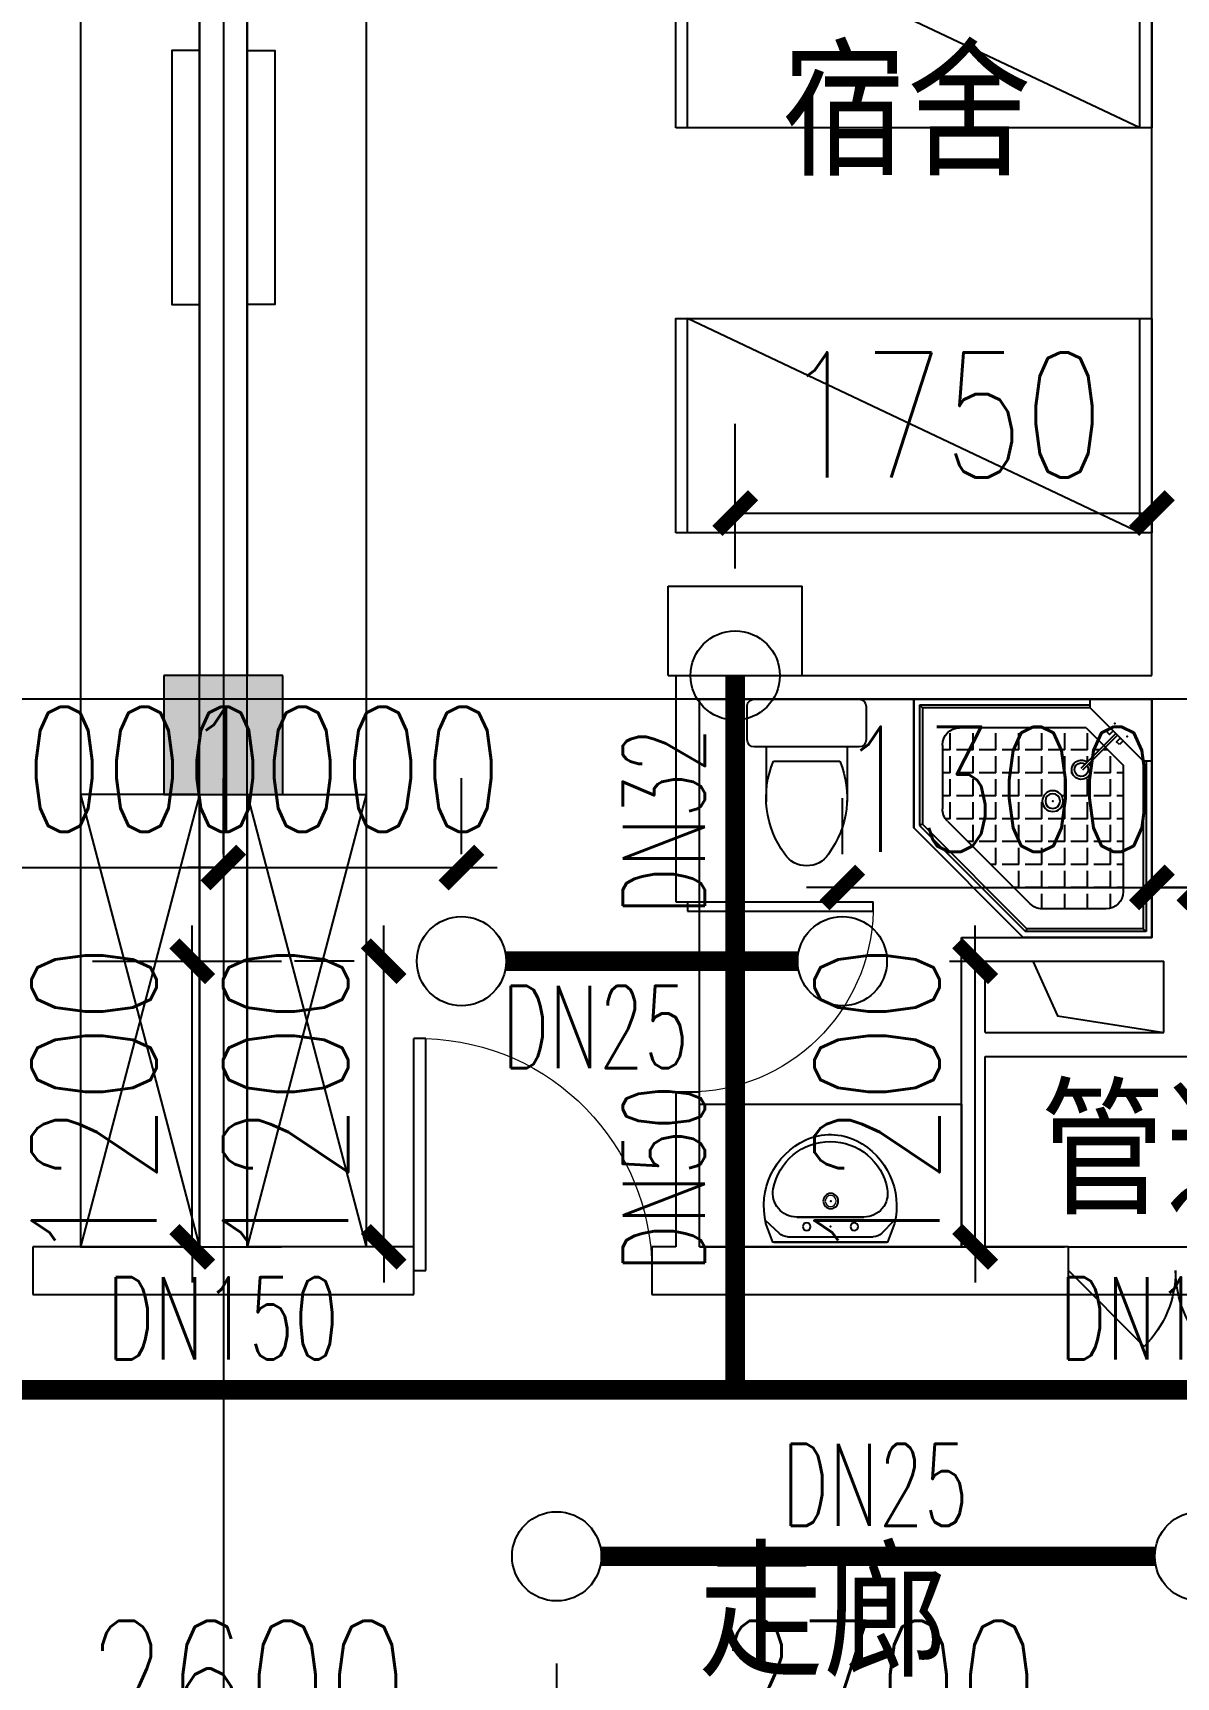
# Model space of a CAD drawing. Extents: x 0 to 2838408, y -923048 to 203859.
# Drawn here: x 2720463 to 2725264, y -619849 to -612942 of the extents above; entities that cross this region are included whole.
import ezdxf

# ---------------------------------------------------------------- set-up
doc = ezdxf.new("R2010")
doc.units = 0
doc.header["$LTSCALE"] = 1000
for name, color, linetype in [('A-Fixt', 81, 'Continuous'), ('CLAYER', 7, 'Continuous'), ('COLUMN', 9, 'Continuous'), ('DIM_喷淋', 3, 'Continuous'), ('DOOR_FIRE', 4, 'Continuous'), ('DOTE', 8, 'Continuous'), ('EQUIP_喷头', 7, 'Continuous'), ('PIPE-喷淋', 6, 'Continuous'), ('PUB_HATCH', 8, 'Continuous'), ('PUB_TEXT', 7, 'Continuous'), ('TEXT_喷淋', 7, 'Continuous'), ('TWT_DIM', 3, 'Continuous'), ('WALL', 9, 'Continuous'), ('WINDOW', 4, 'Continuous'), ('XREF', 8, 'Continuous'), ('洁具', 213, 'Continuous')]:
    doc.layers.add(name, color=color, linetype=linetype)
doc.styles.add('_TCH_DIM_T3', font='SIMPLEX', dxfattribs={"width": 0.75, "bigfont": 'HZTXT'})
doc.styles.add('_TWT_PIPEDN', font='SIMPLEX', dxfattribs={"width": 0.8, "height": 2.3, "bigfont": 'HZTXT'})
doc.styles.get("Standard").update_dxf_attribs({"font": 'geniso.shx', "bigfont": 'hztxt.shx'})
doc.dimstyles.new('_TWT_ARCH&&150', dxfattribs={"dimtxt": 525, "dimasz": 150, "dimexe": 375, "dimexo": 450, "dimgap": 150, "dimtad": 1, "dimdec": 0, "dimzin": 0, "dimdsep": 46, "dimtxsty": '_TCH_DIM_T3', "dimblk": 'ARCHTICK', "dimcen": 0.09, "dimclrt": 7, "dimazin": 2, "dimtfac": 1, "dimtdec": 0, "dimtix": 1, "dimtmove": 2, "dimatfit": 3, "dimfxl": 1, "dimtolj": 1, "dimtzin": 0, "dimarcsym": 0})

# ---------------------------------------------------------------- blocks, each defined once
blk = doc.blocks.new('单人床')
at = {"layer": 'A-Fixt'}
for p, q in [((47773.8, 13973.4), (48673.8, 13973.4)), ((47773.8, 12073.4), (48673.8, 13973.4)), ((47773.8, 12073.4), (48673.8, 12073.4))]:
    blk.add_line(p, q, dxfattribs=at)
blk.add_lwpolyline([(47773.8, 14023.4), (48673.8, 14023.4), (48673.8, 12023.4), (47773.8, 12023.4), (47773.8, 14023.4)], dxfattribs=at)
blk = doc.blocks.new('宿舍')
at = {"layer": 'A-Fixt'}
for p, q in [((47853.8, 13801.7), (48353.8, 15701.7)), ((48353.8, 13801.7), (47853.8, 15701.7)), ((47853.8, 13801.7), (48353.8, 13801.7))]:
    blk.add_line(p, q, dxfattribs=at)
for points in [[(47853.8, 8601.7), (48353.8, 8601.7), (48353.8, 15701.7), (47853.8, 15701.7)], [(47853.8, 10676.1), (47970.5, 10676.1), (47970.5, 11742.6), (47853.8, 11742.6)]]:
    blk.add_lwpolyline(points, close=True, dxfattribs=at)
at = {"xscale": -1, "rotation": 90}
for p in [(63677.2, 60475.5), (63677.2, 58775.5)]:
    blk.add_blockref('单人床', p, dxfattribs=at)
blk = doc.blocks.new('1F平面-CAD导入_dwg_Drawing4_t3_dwg_$plan$00001613-474159-1F-927810-1F')
at = {"layer": '洁具'}
for p, q in [((-30, 250), (-170, 250)), ((-200, 169.7), (-430.4, 169.7)), ((-260.4, -139.7), (-260.4, 139.7)), ((-200, -169.7), (-200, -220)), ((-170, -250), (-30, -250))]:
    blk.add_line(p, q, dxfattribs=at)
for points in [[(-200, 220), (-200, 169.7), (-200, -169.7), (-430.4, -169.7)], [(0, -220), (0, 220)]]:
    blk.add_lwpolyline(points, dxfattribs=at)
for centre, radius, start, end in [((-170, 220), 30, 90, 180), ((-30, 220), 30, 0, 90), ((-412.8, -227.4), 397.5, 67.45048, 126.63814), ((-589.6, 0), 109.8, 123.45086, 236.54914), ((-412.8, 227.4), 397.5, 233.36186, 292.54952), ((-170, -220), 30, 180, 270), ((-30, -220), 30, 270, 0)]:
    blk.add_arc(centre, radius, start, end, dxfattribs=at)
blk = doc.blocks.new('$lvtry$00000169')
at = {"color": 0}
for p, q in [((258.9, -36), (258.9, 0)), ((258.9, -36), (36, -258.9)), ((258.9, -24), (976, -24)), ((258.9, -36), (964, -36)), ((964, -36), (976, -24)), ((964, -36), (964, -525.1)), ((976, -24), (976, -530.1)), ((276.1, -120), (120, -276.1)), ((276.1, -120), (808, -120)), ((143.9, -151), (290.7, -298.1)), ((151, -143.9), (297.8, -291)), ((269.6, -212.7), (269.6, -142.7)), ((365.9, -212.7), (365.9, -142.7)), ((462.1, -212.7), (462.1, -142.7)), ((558.4, -212.7), (558.4, -142.7)), ((654.6, -212.7), (654.6, -142.7)), ((750.9, -212.7), (750.9, -142.7)), ((847.1, -212.7), (847.1, -142.7)), ((880, -192), (880, -460.5)), ((36, -258.9), (0, -258.9)), ((24, -258.9), (24, -976)), ((36, -258.9), (36, -964)), ((120, -276.1), (120, -808)), ((173.4, -308.9), (173.4, -238.9)), ((183.4, -212.7), (205.5, -212.7)), ((219.6, -212.7), (243.4, -212.7)), ((269.6, -212.7), (339.6, -212.7)), ((269.6, -262.8), (269.6, -238.9)), ((365.9, -212.7), (435.9, -212.7)), ((365.9, -308.9), (365.9, -238.9)), ((462.1, -212.7), (532.1, -212.7)), ((462.1, -308.9), (462.1, -238.9)), ((558.4, -212.7), (628.4, -212.7)), ((558.4, -308.9), (558.4, -238.9)), ((654.6, -212.7), (724.6, -212.7)), ((654.6, -308.9), (654.6, -238.9)), ((750.9, -212.7), (820.9, -212.7)), ((750.9, -308.9), (750.9, -238.9)), ((847.1, -212.7), (880, -212.7)), ((847.1, -308.9), (847.1, -238.9)), ((120, -308.9), (147.1, -308.9)), ((173.4, -308.9), (243.4, -308.9)), ((173.4, -405.2), (173.4, -335.2)), ((269.6, -405.2), (269.6, -335.2)), ((334.3, -308.9), (339.6, -308.9)), ((365.9, -308.9), (435.9, -308.9)), ((365.9, -405.2), (365.9, -335.2)), ((462.1, -308.9), (532.1, -308.9)), ((462.1, -405.2), (462.1, -335.2)), ((558.4, -308.9), (628.4, -308.9)), ((558.4, -405.2), (558.4, -335.2)), ((654.6, -308.9), (724.6, -308.9)), ((654.6, -405.2), (654.6, -335.2)), ((750.9, -308.9), (820.9, -308.9)), ((750.9, -405.2), (750.9, -335.2)), ((847.1, -308.9), (880, -308.9)), ((847.1, -405.2), (847.1, -335.2)), ((120, -405.2), (147.1, -405.2)), ((173.4, -405.2), (243.4, -405.2)), ((269.6, -405.2), (339.6, -405.2)), ((365.9, -405.2), (378.6, -405.2)), ((462.1, -405.2), (532.1, -405.2)), ((558.4, -405.2), (628.4, -405.2)), ((654.6, -405.2), (724.6, -405.2)), ((750.9, -405.2), (820.9, -405.2)), ((847.1, -405.2), (880, -405.2)), ((173.4, -501.4), (173.4, -431.4)), ((269.6, -501.4), (269.6, -431.4)), ((365.9, -501.4), (365.9, -431.4)), ((462.1, -501.4), (462.1, -431.4)), ((558.4, -501.4), (558.4, -431.4)), ((654.6, -501.4), (654.6, -431.4)), ((750.9, -501.4), (750.9, -431.4)), ((847.1, -501.4), (847.1, -431.4)), ((120, -501.4), (147.1, -501.4)), ((173.4, -501.4), (243.4, -501.4)), ((173.4, -597.7), (173.4, -527.7)), ((269.6, -501.4), (339.6, -501.4)), ((269.6, -597.7), (269.6, -527.7)), ((365.9, -501.4), (435.9, -501.4)), ((365.9, -597.7), (365.9, -527.7)), ((462.1, -501.4), (532.1, -501.4)), ((462.1, -597.7), (462.1, -527.7)), ((858.9, -511.4), (511.4, -858.9)), ((964, -525.1), (525.1, -964)), ((976, -530.1), (530.1, -976)), ((558.4, -501.4), (628.4, -501.4)), ((558.4, -597.7), (558.4, -527.7)), ((654.6, -501.4), (724.6, -501.4)), ((654.6, -597.7), (654.6, -527.7)), ((750.9, -501.4), (820.9, -501.4)), ((750.9, -597.7), (750.9, -527.7)), ((847.1, -501.4), (867.2, -501.4)), ((964, -525.1), (976, -530.1)), ((120, -597.7), (147.1, -597.7)), ((173.4, -597.7), (243.4, -597.7)), ((269.6, -597.7), (339.6, -597.7)), ((365.9, -597.7), (435.9, -597.7)), ((462.1, -597.7), (532.1, -597.7)), ((558.4, -597.7), (628.4, -597.7)), ((654.6, -597.7), (724.6, -597.7)), ((750.9, -597.7), (772.6, -597.7)), ((173.4, -693.9), (173.4, -623.9)), ((269.6, -693.9), (269.6, -623.9)), ((365.9, -693.9), (365.9, -623.9)), ((462.1, -693.9), (462.1, -623.9)), ((558.4, -693.9), (558.4, -623.9)), ((654.6, -693.9), (654.6, -623.9)), ((120, -693.9), (147.1, -693.9)), ((173.4, -693.9), (243.4, -693.9)), ((173.4, -790.2), (173.4, -720.2)), ((269.6, -693.9), (339.6, -693.9)), ((269.6, -790.2), (269.6, -720.2)), ((365.9, -693.9), (435.9, -693.9)), ((365.9, -790.2), (365.9, -720.2)), ((462.1, -693.9), (532.1, -693.9)), ((462.1, -790.2), (462.1, -720.2)), ((558.4, -693.9), (628.4, -693.9)), ((558.4, -790.2), (558.4, -720.2)), ((654.6, -693.9), (676.4, -693.9)), ((120, -790.2), (147.1, -790.2)), ((173.4, -790.2), (243.4, -790.2)), ((173.4, -877.5), (173.4, -816.4)), ((269.6, -790.2), (339.6, -790.2)), ((269.6, -880), (269.6, -816.4)), ((365.9, -790.2), (435.9, -790.2)), ((365.9, -880), (365.9, -816.4)), ((462.1, -790.2), (532.1, -790.2)), ((462.1, -880), (462.1, -816.4)), ((558.4, -790.2), (580.1, -790.2)), ((192, -880), (460.5, -880)), ((36, -964), (24, -976)), ((36, -964), (525.1, -964)), ((525.1, -964), (530.1, -976)), ((24, -976), (530.1, -976))]:
    blk.add_line(p, q, dxfattribs=at)
blk.add_lwpolyline([(0, 0), (0, -1000), (540, -1000), (1000, -540), (1000, 0)], close=True)
for points in [[(0, 0), (0, -1000)], [(0, 0), (1000, 0)], [(1000, 0), (1000, -540)], [(189.7, -136.1), (177.9, -147.9), (162.5, -132.5), (174.3, -120.7)], [(136.1, -189.7), (147.9, -177.9), (132.5, -162.5), (120.7, -174.3)], [(1000, -540), (540, -1000)], [(0, -1000), (540, -1000)]]:
    blk.add_lwpolyline(points, close=True, dxfattribs=at)
for radius in [43.8, 31.1]:
    blk.add_circle((416.2, -427.6), radius, dxfattribs=at)
for centre, radius, start, end in [((808, -192), 72, 0, 90), ((296, -295.7), 40.6, 142.58296, 128.41974), ((296, -295.7), 28.6, 145.82801, 125.65986), ((808, -460.5), 72, 315, 0), ((192, -808), 72, 180, 270), ((460.5, -808), 72, 270, 315)]:
    blk.add_arc(centre, radius, start, end, dxfattribs=at)
for p in [(156.1, -102.2, 0), (103.2, -155.8, 0), (415.8, -428.1, 0)]:
    blk.add_point(p, dxfattribs=at)
blk = doc.blocks.new('$lvtry$00000178')
at = {"color": 0}
for p, q in [((-238.4, 0), (238.4, 0)), ((-214.1, -36.1), (-272.1, -90.6)), ((-179.8, -22.5), (180.1, -22.5)), ((215.7, -37.5), (268.3, -90.8)), ((-141.7, -105.2), (140.2, -105.2)), ((140.2, -105.2), (-141.7, -105.2))]:
    blk.add_line(p, q, dxfattribs=at)
blk.add_lwpolyline([(-103.6, -429.7, 0.224698), (110.4, -425.4, 0.348046), (268.9, -78.5), (239.5, 0), (-241.3, 0), (-270.7, -78.5, 0.356844)], format="xyb", close=True, dxfattribs=at)
for centre, radius in [((-100, -65), 16.3), ((100, -65), 16.3), ((1.4, -172.5), 31.6)]:
    blk.add_circle(centre, radius, dxfattribs=at)
at = {"color": 0, "lineweight": 13}
blk.add_circle((1.4, -172.5), 23, dxfattribs=at)
at = {"color": 0}
for centre, radius, start, end in [((-179.8, -72.5), 50, 90, 133.18096), ((180.1, -72.5), 50, 44.56072, 90), ((-141.7, -205.2), 100, 90, 190.56023), ((140.2, -205.2), 100, 349.43977, 90), ((-0.7, -179), 243.4, 190.56023, 349.43977)]:
    blk.add_arc(centre, radius, start, end, dxfattribs=at)
for p in [(0, -65), (1.4, -172.5)]:
    blk.add_point(p, dxfattribs=at)
blk = doc.blocks.new('A$C70365C93')
at = {"layer": '洁具'}
blk.add_lwpolyline([(-1900, 2300), (-1900, 1700), (-800, 1700), (-800, 2300)], close=True, dxfattribs=at)
blk.add_blockref('$lvtry$00000178', (-1350, 2280), dxfattribs=at)
at = {"layer": '洁具', "rotation": 180}
blk.add_blockref('$lvtry$00000169', (0, 0), dxfattribs=at)
at = {"layer": '洁具', "extrusion": (0, 0, -1), "xscale": -1, "zscale": -1, "rotation": 90}
blk.add_blockref('1F平面-CAD导入_dwg_Drawing4_t3_dwg_$plan$00001613-474159-1F-927810-1F', (1450, 0), dxfattribs=at)
blk = doc.blocks.new('$DorLib2D$00000116')
at = {"color": 0}
for p, q in [((-0.5, 0), (-0.1464, 0.3536)), ((0.5, 0), (0.1464, 0.3536))]:
    blk.add_line(p, q, dxfattribs=at)
for centre, start, end in [((-0.5, 0), 0, 45), ((0.5, 0), 135, 180)]:
    blk.add_arc(centre, 0.5, start, end, dxfattribs=at)
blk = doc.blocks.new('$DorLib2D$00000001')
for p, q in [((0.45, 0.975), (0.5, 0.975)), ((0.45, 0), (0.45, 0.975)), ((0.5, 0), (0.5, 0.975)), ((0.5, 0), (0.45, 0))]:
    blk.add_line(p, q)
at = {"lineweight": 13}
blk.add_arc((0.475, 0), 0.975, 91.46928, 180, dxfattribs=at)
blk = doc.blocks.new('4F1')
at = {"layer": 'PUB_HATCH'}
blk.add_hatch(color=256, dxfattribs=at).paths.add_polyline_path([(2385466.7, -615641.3), (2384966.7, -615641.3), (2384966.7, -616141.3), (2385466.7, -616141.3)])
blk.add_lwpolyline([(2388616.7, -616841.3), (2388720.3, -617071.5), (2389166.7, -617141.3)])
at = {"layer": 'COLUMN'}
for p, q in [((2385466.7, -615641.3), (2384966.7, -615641.3)), ((2384966.7, -615641.3), (2384966.7, -616141.3)), ((2385466.7, -616141.3), (2385466.7, -615641.3)), ((2384966.7, -616141.3), (2385466.7, -616141.3))]:
    blk.add_line(p, q, dxfattribs=at)
at = {"layer": 'DOOR_FIRE'}
for p, q in [((2388766.7, -618041.3), (2389666.7, -618041.3)), ((2388766.7, -618241.3), (2389666.7, -618241.3))]:
    blk.add_line(p, q, dxfattribs=at)
at = {"layer": 'DOTE'}
for p, q in [((2385216.7, -606941.3), (2385216.7, -690141.3)), ((2453916.7, -615741.3), (2343216.7, -615741.3))]:
    blk.add_line(p, q, dxfattribs=at)
at = {"layer": 'WALL'}
for p, q in [((2389116.7, -615641.3), (2389116.7, -610691.3)), ((2385116.7, -610941.3), (2385116.7, -615641.3)), ((2385316.7, -610941.3), (2385316.7, -615641.3)), ((2387116.7, -615641.3), (2389116.7, -615641.3)), ((2387116.7, -615641.3), (2387116.7, -616591.3)), ((2387216.7, -615741.3), (2389116.7, -615741.3)), ((2387216.7, -616591.3), (2387216.7, -615741.3)), ((2389116.7, -616741.3), (2389116.7, -615741.3)), ((2385116.7, -616141.3), (2385116.7, -618041.3)), ((2385316.7, -616141.3), (2385316.7, -618041.3)), ((2387116.7, -616591.3), (2387216.7, -616591.3)), ((2388316.7, -616741.3), (2389116.7, -616741.3)), ((2388316.7, -617241.3), (2388316.7, -616741.3)), ((2388416.7, -616841.3), (2389166.7, -616841.3)), ((2388416.7, -617141.3), (2388416.7, -616841.3)), ((2389166.7, -617141.3), (2389166.7, -616841.3)), ((2388416.7, -617141.3), (2389166.7, -617141.3)), ((2388316.7, -618041.3), (2388316.7, -617241.3)), ((2388416.7, -617241.3), (2389216.7, -617241.3)), ((2388416.7, -618041.3), (2388416.7, -617241.3)), ((2389216.7, -617241.3), (2390016.7, -617241.3)), ((2387216.7, -617391.3), (2387116.7, -617391.3)), ((2387116.7, -617391.3), (2387116.7, -618041.3)), ((2387216.7, -618041.3), (2387216.7, -617391.3)), ((2385116.7, -618041.3), (2384416.7, -618041.3)), ((2384416.7, -618041.3), (2384416.7, -618241.3)), ((2386016.7, -618041.3), (2385316.7, -618041.3)), ((2386016.7, -618241.3), (2386016.7, -618041.3)), ((2387116.7, -618041.3), (2387016.7, -618041.3)), ((2387016.7, -618041.3), (2387016.7, -618241.3)), ((2387216.7, -618041.3), (2388316.7, -618041.3)), ((2388766.7, -618041.3), (2388416.7, -618041.3)), ((2388766.7, -618241.3), (2388766.7, -618041.3)), ((2384416.7, -618241.3), (2385216.7, -618241.3)), ((2385216.7, -618241.3), (2386016.7, -618241.3)), ((2387016.7, -618241.3), (2387116.7, -618241.3)), ((2387116.7, -618241.3), (2388316.7, -618241.3)), ((2388316.7, -618241.3), (2388766.7, -618241.3))]:
    blk.add_line(p, q, dxfattribs=at)
at = {"layer": 'WINDOW'}
blk.add_line((2387216.7, -617391.3), (2387216.7, -616591.3), dxfattribs=at)
at = {"rotation": 180}
blk.add_blockref('宿舍', (2432970.6, -602339.6), dxfattribs=at)
at = {"xscale": -1, "rotation": 180}
for name, p in [('宿舍', (2337462.9, -602339.6)), ('A$C70365C93', (2389116.7, -615741.3))]:
    blk.add_blockref(name, p, dxfattribs=at)
at = {"layer": 'DOOR_FIRE', "xscale": 900, "yscale": -900, "zscale": 200}
blk.add_blockref('$DorLib2D$00000116', (2389216.7, -618141.3), dxfattribs=at)
at = {"layer": 'WINDOW', "xscale": 800, "yscale": -800, "zscale": 800, "rotation": 90}
blk.add_blockref('$DorLib2D$00000001', (2387166.7, -616991.3), dxfattribs=at)
at = {"layer": 'WINDOW', "xscale": -1000, "yscale": 1000, "zscale": -1000}
blk.add_blockref('$DorLib2D$00000001', (2386516.7, -618141.3), dxfattribs=at)
at = {"layer": 'CLAYER'}
blk.add_text('管道井', height=525, dxfattribs=at).set_placement((2388649.1, -617904.3))
at = {"layer": 'PUB_TEXT'}
for s, p in [('宿舍', (2387562.1, -613541)), ('走廊', (2387212.7, -619846.3))]:
    blk.add_text(s, height=525, dxfattribs=at).set_placement(p)
blk = doc.blocks.new('_ArchTick')
at = {"color": 0, "linetype": 'ByBlock', "const_width": 0.4}
blk.add_lwpolyline([(-0.5, -0.5), (0.5, 0.5)], dxfattribs=at)
blk = doc.blocks.new('*D2912')
at = {"layer": 'Defpoints', "color": 0, "linetype": 'ByBlock', "transparency": 16777216}
for p in [(2726662.5, -616531.5), (2725362.5, -616841.3), (2726662.5, -616841.3)]:
    blk.add_point(p, dxfattribs=at)
at = {"layer": 'TWT_DIM', "color": 0, "linetype": 'ByBlock', "lineweight": -2, "transparency": 16777216}
for p, q in [((2725362.5, -616391.3), (2725362.5, -616156.5)), ((2726662.5, -616391.3), (2726662.5, -616156.5)), ((2725362.5, -616531.5), (2725212.5, -616531.5)), ((2725362.5, -616531.5), (2726662.5, -616531.5)), ((2726662.5, -616531.5), (2726812.5, -616531.5))]:
    blk.add_line(p, q, dxfattribs=at)
at = {"layer": 'TWT_DIM', "color": 0, "linetype": 'ByBlock', "lineweight": -2, "transparency": 16777216, "xscale": 150, "yscale": 150, "zscale": 150}
blk.add_blockref('_ArchTick', (2725362.5, -616531.5), dxfattribs=at)
at = {"layer": 'TWT_DIM', "color": 0, "linetype": 'ByBlock', "lineweight": -2, "transparency": 16777216, "xscale": 150, "yscale": 150, "zscale": 150, "rotation": 180}
blk.add_blockref('_ArchTick', (2726662.5, -616531.5), dxfattribs=at)
at = {"layer": 'TWT_DIM', "color": 7, "linetype": 'ByBlock', "transparency": 16777216, "insert": (2726012.5, -616119), "char_height": 525, "attachment_point": 5, "style": '_TCH_DIM_T3'}
blk.add_mtext('\\A1;1300', dxfattribs=at)
blk = doc.blocks.new('*D2913')
at = {"layer": 'Defpoints', "color": 0, "linetype": 'ByBlock', "transparency": 16777216}
for p in [(2725162.5, -616531.5), (2723862.5, -616841.3), (2725162.5, -616841.3)]:
    blk.add_point(p, dxfattribs=at)
at = {"layer": 'TWT_DIM', "color": 0, "linetype": 'ByBlock', "lineweight": -2, "transparency": 16777216}
for p, q in [((2723862.5, -616391.3), (2723862.5, -616156.5)), ((2725162.5, -616391.3), (2725162.5, -616156.5)), ((2723862.5, -616531.5), (2723712.5, -616531.5)), ((2723862.5, -616531.5), (2725162.5, -616531.5)), ((2725162.5, -616531.5), (2725312.5, -616531.5))]:
    blk.add_line(p, q, dxfattribs=at)
at = {"layer": 'TWT_DIM', "color": 0, "linetype": 'ByBlock', "lineweight": -2, "transparency": 16777216, "xscale": 150, "yscale": 150, "zscale": 150}
blk.add_blockref('_ArchTick', (2723862.5, -616531.5), dxfattribs=at)
at = {"layer": 'TWT_DIM', "color": 0, "linetype": 'ByBlock', "lineweight": -2, "transparency": 16777216, "xscale": 150, "yscale": 150, "zscale": 150, "rotation": 180}
blk.add_blockref('_ArchTick', (2725162.5, -616531.5), dxfattribs=at)
at = {"layer": 'TWT_DIM', "color": 7, "linetype": 'ByBlock', "transparency": 16777216, "insert": (2724512.5, -616119), "char_height": 525, "attachment_point": 5, "style": '_TCH_DIM_T3'}
blk.add_mtext('\\A1;1300', dxfattribs=at)
blk = doc.blocks.new('*D2929')
at = {"layer": 'Defpoints', "color": 0, "linetype": 'ByBlock', "transparency": 16777216}
for p in [(2725162.5, -614958.9), (2723412.5, -615641.3), (2725162.5, -615641.3)]:
    blk.add_point(p, dxfattribs=at)
at = {"layer": 'TWT_DIM', "color": 0, "linetype": 'ByBlock', "lineweight": -2, "transparency": 16777216}
for p, q in [((2723412.5, -615191.3), (2723412.5, -614583.9)), ((2725162.5, -615191.3), (2725162.5, -614583.9)), ((2723412.5, -614958.9), (2725162.5, -614958.9))]:
    blk.add_line(p, q, dxfattribs=at)
at = {"layer": 'TWT_DIM', "color": 0, "linetype": 'ByBlock', "lineweight": -2, "transparency": 16777216, "xscale": 150, "yscale": 150, "zscale": 150, "rotation": 180}
blk.add_blockref('_ArchTick', (2723412.5, -614958.9), dxfattribs=at)
at = {"layer": 'TWT_DIM', "color": 0, "linetype": 'ByBlock', "lineweight": -2, "transparency": 16777216, "xscale": 150, "yscale": 150, "zscale": 150}
blk.add_blockref('_ArchTick', (2725162.5, -614958.9), dxfattribs=at)
at = {"layer": 'TWT_DIM', "color": 7, "linetype": 'ByBlock', "transparency": 16777216, "insert": (2724287.5, -614546.4), "char_height": 525, "attachment_point": 5, "style": '_TCH_DIM_T3'}
blk.add_mtext('\\A1;1750', dxfattribs=at)
blk = doc.blocks.new('*D2930')
at = {"layer": 'Defpoints', "color": 0, "linetype": 'ByBlock', "transparency": 16777216}
for p in [(2722262.5, -616447.9), (2721262.5, -616841.3), (2722262.5, -616841.3)]:
    blk.add_point(p, dxfattribs=at)
at = {"layer": 'TWT_DIM', "color": 0, "linetype": 'ByBlock', "lineweight": -2, "transparency": 16777216}
for p, q in [((2721262.5, -616391.3), (2721262.5, -616072.9)), ((2722262.5, -616391.3), (2722262.5, -616072.9)), ((2721262.5, -616447.9), (2721112.5, -616447.9)), ((2721262.5, -616447.9), (2722262.5, -616447.9)), ((2722262.5, -616447.9), (2722412.5, -616447.9))]:
    blk.add_line(p, q, dxfattribs=at)
at = {"layer": 'TWT_DIM', "color": 0, "linetype": 'ByBlock', "lineweight": -2, "transparency": 16777216, "xscale": 150, "yscale": 150, "zscale": 150}
blk.add_blockref('_ArchTick', (2721262.5, -616447.9), dxfattribs=at)
at = {"layer": 'TWT_DIM', "color": 0, "linetype": 'ByBlock', "lineweight": -2, "transparency": 16777216, "xscale": 150, "yscale": 150, "zscale": 150, "rotation": 180}
blk.add_blockref('_ArchTick', (2722262.5, -616447.9), dxfattribs=at)
at = {"layer": 'TWT_DIM', "color": 7, "linetype": 'ByBlock', "transparency": 16777216, "insert": (2721762.5, -616035.4), "char_height": 525, "attachment_point": 5, "style": '_TCH_DIM_T3'}
blk.add_mtext('\\A1;1000', dxfattribs=at)
blk = doc.blocks.new('*D2931')
at = {"layer": 'Defpoints', "color": 0, "linetype": 'ByBlock', "transparency": 16777216}
for p in [(2723862.5, -616841.3), (2724420.3, -616841.3), (2723862.5, -618041.3)]:
    blk.add_point(p, dxfattribs=at)
at = {"layer": 'TWT_DIM', "color": 0, "linetype": 'ByBlock', "lineweight": -2, "transparency": 16777216}
for p, q in [((2724420.3, -616841.3), (2724420.3, -616691.3)), ((2724312.5, -616841.3), (2724795.3, -616841.3)), ((2724420.3, -618041.3), (2724420.3, -616841.3)), ((2724312.5, -618041.3), (2724795.3, -618041.3)), ((2724420.3, -618041.3), (2724420.3, -618191.3))]:
    blk.add_line(p, q, dxfattribs=at)
at = {"layer": 'TWT_DIM', "color": 0, "linetype": 'ByBlock', "lineweight": -2, "transparency": 16777216, "xscale": 150, "yscale": 150, "zscale": 150}
for p, rotation in [((2724420.3, -616841.3), 270), ((2724420.3, -618041.3), 90)]:
    blk.add_blockref('_ArchTick', p, dxfattribs=dict(at, rotation=rotation))
at = {"layer": 'TWT_DIM', "color": 7, "linetype": 'ByBlock', "transparency": 16777216, "insert": (2724007.8, -617441.3), "char_height": 525, "attachment_point": 5, "rotation": 90, "style": '_TCH_DIM_T3'}
blk.add_mtext('\\A1;1200', dxfattribs=at)
blk = doc.blocks.new('*D2932')
at = {"layer": 'Defpoints', "color": 0, "linetype": 'ByBlock', "transparency": 16777216}
for p in [(2721936.2, -616841.3), (2722262.5, -616841.3), (2722262.5, -618041.3)]:
    blk.add_point(p, dxfattribs=at)
at = {"layer": 'TWT_DIM', "color": 0, "linetype": 'ByBlock', "lineweight": -2, "transparency": 16777216}
for p, q in [((2721936.2, -616841.3), (2721936.2, -616691.3)), ((2721812.5, -616841.3), (2721561.2, -616841.3)), ((2721936.2, -618041.3), (2721936.2, -616841.3)), ((2721812.5, -618041.3), (2721561.2, -618041.3)), ((2721936.2, -618041.3), (2721936.2, -618191.3))]:
    blk.add_line(p, q, dxfattribs=at)
at = {"layer": 'TWT_DIM', "color": 0, "linetype": 'ByBlock', "lineweight": -2, "transparency": 16777216, "xscale": 150, "yscale": 150, "zscale": 150}
for p, rotation in [((2721936.2, -616841.3), 270), ((2721936.2, -618041.3), 90)]:
    blk.add_blockref('_ArchTick', p, dxfattribs=dict(at, rotation=rotation))
at = {"layer": 'TWT_DIM', "color": 7, "linetype": 'ByBlock', "transparency": 16777216, "insert": (2721523.7, -617441.3), "char_height": 525, "attachment_point": 5, "rotation": 90, "style": '_TCH_DIM_T3'}
blk.add_mtext('\\A1;1200', dxfattribs=at)
blk = doc.blocks.new('*D2936')
at = {"layer": 'Defpoints', "color": 0, "linetype": 'ByBlock', "transparency": 16777216}
for p in [(2721262.5, -616447.9), (2720262.5, -616841.3), (2721262.5, -616841.3)]:
    blk.add_point(p, dxfattribs=at)
at = {"layer": 'TWT_DIM', "color": 0, "linetype": 'ByBlock', "lineweight": -2, "transparency": 16777216}
for p, q in [((2720262.5, -616391.3), (2720262.5, -616072.9)), ((2721262.5, -616391.3), (2721262.5, -616072.9)), ((2720262.5, -616447.9), (2720112.5, -616447.9)), ((2720262.5, -616447.9), (2721262.5, -616447.9)), ((2721262.5, -616447.9), (2721412.5, -616447.9))]:
    blk.add_line(p, q, dxfattribs=at)
at = {"layer": 'TWT_DIM', "color": 0, "linetype": 'ByBlock', "lineweight": -2, "transparency": 16777216, "xscale": 150, "yscale": 150, "zscale": 150}
blk.add_blockref('_ArchTick', (2720262.5, -616447.9), dxfattribs=at)
at = {"layer": 'TWT_DIM', "color": 0, "linetype": 'ByBlock', "lineweight": -2, "transparency": 16777216, "xscale": 150, "yscale": 150, "zscale": 150, "rotation": 180}
blk.add_blockref('_ArchTick', (2721262.5, -616447.9), dxfattribs=at)
at = {"layer": 'TWT_DIM', "color": 7, "linetype": 'ByBlock', "transparency": 16777216, "insert": (2720762.5, -616035.4), "char_height": 525, "attachment_point": 5, "style": '_TCH_DIM_T3'}
blk.add_mtext('\\A1;1000', dxfattribs=at)
blk = doc.blocks.new('*D2938')
at = {"layer": 'Defpoints', "color": 0, "linetype": 'ByBlock', "transparency": 16777216}
for p in [(2720262.5, -616841.3), (2721131.8, -616841.3), (2720262.5, -618041.3)]:
    blk.add_point(p, dxfattribs=at)
at = {"layer": 'TWT_DIM', "color": 0, "linetype": 'ByBlock', "lineweight": -2, "transparency": 16777216}
for p, q in [((2721131.8, -616841.3), (2721131.8, -616691.3)), ((2720712.5, -616841.3), (2721506.8, -616841.3)), ((2721131.8, -618041.3), (2721131.8, -616841.3)), ((2720712.5, -618041.3), (2721506.8, -618041.3)), ((2721131.8, -618041.3), (2721131.8, -618191.3))]:
    blk.add_line(p, q, dxfattribs=at)
at = {"layer": 'TWT_DIM', "color": 0, "linetype": 'ByBlock', "lineweight": -2, "transparency": 16777216, "xscale": 150, "yscale": 150, "zscale": 150}
for p, rotation in [((2721131.8, -616841.3), 270), ((2721131.8, -618041.3), 90)]:
    blk.add_blockref('_ArchTick', p, dxfattribs=dict(at, rotation=rotation))
at = {"layer": 'TWT_DIM', "color": 7, "linetype": 'ByBlock', "transparency": 16777216, "insert": (2720719.3, -617441.3), "char_height": 525, "attachment_point": 5, "rotation": 90, "style": '_TCH_DIM_T3'}
blk.add_mtext('\\A1;1200', dxfattribs=at)
blk = doc.blocks.new('*D3253')
at = {"layer": 'Defpoints', "color": 0, "linetype": 'ByBlock', "transparency": 16777216}
for p in [(2722662.5, -619341.3), (2725362.5, -619341.3), (2725362.5, -620287.9)]:
    blk.add_point(p, dxfattribs=at)
at = {"layer": 'DIM_喷淋', "color": 0, "linetype": 'ByBlock', "lineweight": -2, "transparency": 16777216}
for p, q in [((2722662.5, -619791.3), (2722662.5, -620662.9)), ((2725362.5, -619791.3), (2725362.5, -620662.9)), ((2722662.5, -620287.9), (2725362.5, -620287.9))]:
    blk.add_line(p, q, dxfattribs=at)
at = {"layer": 'DIM_喷淋', "color": 0, "linetype": 'ByBlock', "lineweight": -2, "transparency": 16777216, "xscale": 150, "yscale": 150, "zscale": 150, "rotation": 180}
blk.add_blockref('_ArchTick', (2722662.5, -620287.9), dxfattribs=at)
at = {"layer": 'DIM_喷淋', "color": 0, "linetype": 'ByBlock', "lineweight": -2, "transparency": 16777216, "xscale": 150, "yscale": 150, "zscale": 150}
blk.add_blockref('_ArchTick', (2725362.5, -620287.9), dxfattribs=at)
at = {"layer": 'DIM_喷淋', "color": 7, "linetype": 'ByBlock', "transparency": 16777216, "insert": (2724012.5, -619875.4), "char_height": 525, "attachment_point": 5, "style": '_TCH_DIM_T3'}
blk.add_mtext('\\A1;2700', dxfattribs=at)
blk = doc.blocks.new('*D3254')
at = {"layer": 'Defpoints', "color": 0, "linetype": 'ByBlock', "transparency": 16777216}
for p in [(2720062.5, -619341.3), (2722662.5, -619341.3), (2722662.5, -620287.9)]:
    blk.add_point(p, dxfattribs=at)
at = {"layer": 'DIM_喷淋', "color": 0, "linetype": 'ByBlock', "lineweight": -2, "transparency": 16777216}
for p, q in [((2720062.5, -619791.3), (2720062.5, -620662.9)), ((2722662.5, -619791.3), (2722662.5, -620662.9)), ((2720062.5, -620287.9), (2722662.5, -620287.9))]:
    blk.add_line(p, q, dxfattribs=at)
at = {"layer": 'DIM_喷淋', "color": 0, "linetype": 'ByBlock', "lineweight": -2, "transparency": 16777216, "xscale": 150, "yscale": 150, "zscale": 150, "rotation": 180}
blk.add_blockref('_ArchTick', (2720062.5, -620287.9), dxfattribs=at)
at = {"layer": 'DIM_喷淋', "color": 0, "linetype": 'ByBlock', "lineweight": -2, "transparency": 16777216, "xscale": 150, "yscale": 150, "zscale": 150}
blk.add_blockref('_ArchTick', (2722662.5, -620287.9), dxfattribs=at)
at = {"layer": 'DIM_喷淋', "color": 7, "linetype": 'ByBlock', "transparency": 16777216, "insert": (2721362.5, -619875.4), "char_height": 525, "attachment_point": 5, "style": '_TCH_DIM_T3'}
blk.add_mtext('\\A1;2600', dxfattribs=at)
blk = doc.blocks.new('$TwtSys$00000125')
blk.add_circle((0, 0, 0), 1)
blk = doc.blocks.new('$TwtSys$00000131')
for p, q in [((-1.5, 0), (-1.5, 2)), ((-1.5, 2), (1.5, 2)), ((1.5, 0, 0), (1.5, 2, 0)), ((-1.5, 0), (-1, 0)), ((1, 0, 0), (1.5, 0, 0))]:
    blk.add_line(p, q)
blk.add_circle((0, 0), 1)

msp = doc.modelspace()

# ---------------------------------------------------------------- linework, layer by layer
at = {"layer": 'PIPE-喷淋', "linetype": 'ByBlock', "ltscale": 1.5, "const_width": 82.5}
for points in [[(2723412.5, -615641.3), (2723412.5, -616841.3)], [(2722450, -616841.3), (2723412.5, -616841.3)], [(2723412.5, -616841.3), (2723412.5, -618641.3)], [(2723412.5, -616841.3), (2723675, -616841.3)], [(2719112.5, -618641.3), (2723412.5, -618641.3)], [(2723412.5, -618641.3), (2727112.5, -618641.3)], [(2722850, -619341.3), (2725175, -619341.3)]]:
    msp.add_lwpolyline(points, dxfattribs=at)

# ---------------------------------------------------------------- block references
at = {"layer": 'EQUIP_喷头', "linetype": 'ByBlock', "xscale": 187.5, "yscale": 187.5, "zscale": 187.5}
for name, p in [('$TwtSys$00000131', (2723412.5, -615641.3)), ('$TwtSys$00000125', (2722262.5, -616841.3)), ('$TwtSys$00000125', (2723862.5, -616841.3)), ('$TwtSys$00000125', (2722662.5, -619341.3)), ('$TwtSys$00000125', (2725362.5, -619341.3))]:
    msp.add_blockref(name, p, dxfattribs=at)
at = {"layer": 'XREF'}
msp.add_blockref('4F1', (336045.8, 0), dxfattribs=at)

# ---------------------------------------------------------------- texts
at = {"layer": 'TEXT_喷淋', "color": 251, "linetype": 'ByBlock', "style": '_TWT_PIPEDN', "width": 0.64}
for s, p in [('DN32', (2723285, -616646.1)), ('DN50', (2723285, -618146.1))]:
    msp.add_text(s, height=345, rotation=90, dxfattribs=at).set_placement(p)
for p in [(2722432.7, -617290.4), (2723607.7, -619213.8)]:
    msp.add_text('DN25', height=345, dxfattribs=at).set_placement(p)
at = {"layer": 'TEXT_喷淋', "linetype": 'ByBlock', "style": '_TWT_PIPEDN', "width": 0.64}
for p in [(2720773.6, -618513.8), (2724773.6, -618513.8)]:
    msp.add_text('DN150', height=345, dxfattribs=at).set_placement(p)

# ---------------------------------------------------------------- dimensions: what is measured, and where the dimension line sits
at = {"layer": 'DIM_喷淋', "linetype": 'ByBlock'}
for p1, p2, picture, middle in [((2720062.5, -619341.3), (2722662.5, -619341.3), '*D3254', (2721362.5, -619875.4)), ((2722662.5, -619341.3), (2725362.5, -619341.3), '*D3253', (2724012.5, -619875.4))]:
    dim = msp.add_aligned_dim(p1=p1, p2=p2, distance=-946.6, dimstyle='_TWT_ARCH&&150', dxfattribs=at)
    dim.commit()
    dim.dimension.update_dxf_attribs({"geometry": picture, "text_midpoint": middle})
at = {"layer": 'TWT_DIM', "linetype": 'ByBlock'}
for p1, p2, distance, picture, middle in [((2723412.5, -615641.3), (2725162.5, -615641.3), 682.4, '*D2929', (2724287.5, -614546.4)), ((2720262.5, -616841.3), (2721262.5, -616841.3), 393.4, '*D2936', (2720762.5, -616035.4)), ((2721262.5, -616841.3), (2722262.5, -616841.3), 393.4, '*D2930', (2721762.5, -616035.4)), ((2723862.5, -616841.3), (2725162.5, -616841.3), 309.8, '*D2913', (2724512.5, -616119)), ((2725362.5, -616841.3), (2726662.5, -616841.3), 309.8, '*D2912', (2726012.5, -616119)), ((2720262.5, -618041.3), (2720262.5, -616841.3), -869.3, '*D2938', (2720719.3, -617441.3)), ((2722262.5, -618041.3), (2722262.5, -616841.3), 326.4, '*D2932', (2721523.7, -617441.3)), ((2723862.5, -618041.3), (2723862.5, -616841.3), -557.7, '*D2931', (2724007.8, -617441.3))]:
    dim = msp.add_aligned_dim(p1=p1, p2=p2, distance=distance, dimstyle='_TWT_ARCH&&150', dxfattribs=at)
    dim.commit()
    dim.dimension.update_dxf_attribs({"geometry": picture, "text_midpoint": middle})

doc.saveas('drawing.dxf')
